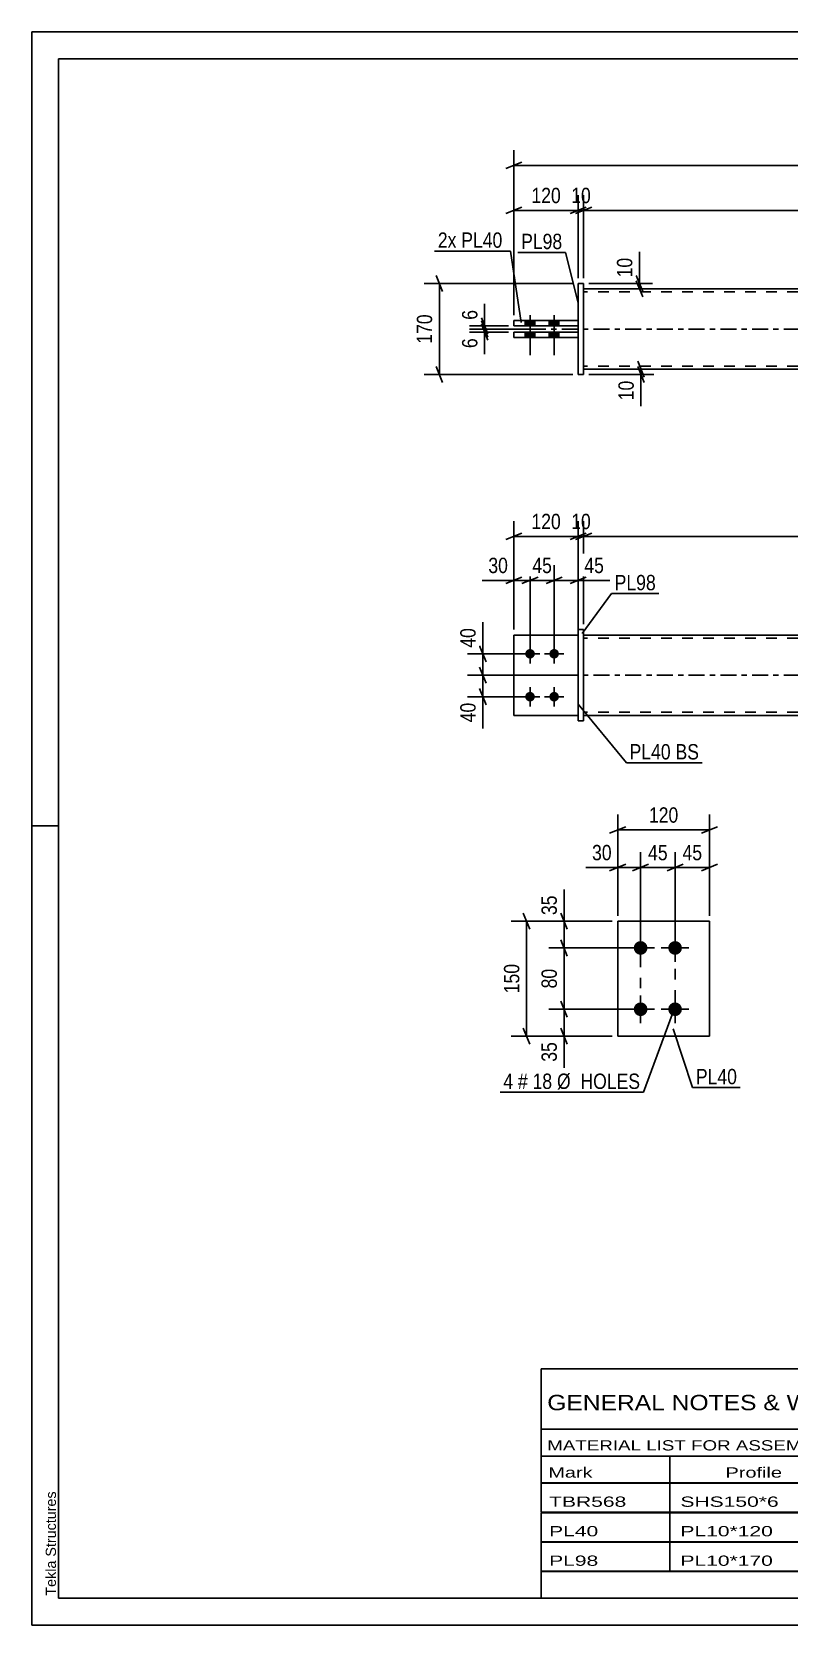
# Model space of a CAD drawing. Header units: millimetres. Extents: x 0 to 420, y 0 to 297.
# Drawn here: x 0 to 141.3, y 0 to 297 of the extents above; entities that cross this region are included whole.
import ezdxf

# ---------------------------------------------------------------- set-up
doc = ezdxf.new("R2010")
doc.units = ezdxf.units.MM
doc.linetypes.add('DXK_LINE_DOT2', pattern=[3.9198, 1.9599, -1.9599])
doc.linetypes.add('DXK_LINE_DOT3', pattern=[5.9187, 2.979, -0.9799, 0.9799, -0.9799])
doc.styles.add('Arial', font='ARIAL.TTF', dxfattribs={"height": 0.2})
doc.styles.add('Arial Narrow', font='ARIALN.TTF', dxfattribs={"height": 0.2})

# ---------------------------------------------------------------- blocks, each defined once
blk = doc.blocks.new('Unknown-582665757-1163')
at = {"color": 5, "linetype": 'Continuous'}
for p, q in [((420, 297), (0, 297)), ((0, 297), (0, 0)), ((0, 292), (0, 297)), ((415, 292), (5, 292)), ((5, 292), (5, 5)), ((5, 149), (0, 149)), ((0, 0), (0, 5)), ((5, 5), (415, 5)), ((0, 0), (420, 0))]:
    blk.add_line(p, q, dxfattribs=at)
at = {"color": 174, "linetype": 'Continuous', "style": 'Arial'}
blk.add_text('Tekla Structures', height=1.9102, rotation=90, dxfattribs=at).set_placement((4.5, 5.5))
blk = doc.blocks.new('Part-582665757-1804 - 1793')
at = {"color": 2, "linetype": 'Continuous'}
for p, q in [((102.94, 184.57), (334.96, 184.57)), ((102.94, 169.57), (334.96, 169.57))]:
    blk.add_line(p, q, dxfattribs=at)
at = {"color": 7, "linetype": 'DXK_LINE_DOT2'}
for p, q in [((102.94, 169.57), (102.94, 184.57)), ((334.96, 184.57), (334.96, 169.57)), ((334.96, 183.97), (102.94, 183.97)), ((334.96, 170.17), (102.94, 170.17))]:
    blk.add_line(p, q, dxfattribs=at)
at = {"color": 7, "linetype": 'DXK_LINE_DOT3'}
blk.add_line((92.94, 177.07), (344.96, 177.07), dxfattribs=at)
blk = doc.blocks.new('Bolt-582665757-1798 - 1793')
at = {"linetype": 'Continuous'}
for points in [[(92.94, 180.17, -1), (92.94, 181.97, -1)], [(97.44, 180.17, -1), (97.44, 181.97, -1)], [(92.94, 172.17, -1), (92.94, 173.97, -1)], [(97.44, 172.17, -1), (97.44, 173.97, -1)]]:
    blk.add_hatch(color=1, dxfattribs=at).paths.add_polyline_path(points)
at = {"color": 1, "linetype": 'Continuous'}
for p, q in [((92.94, 179.27), (92.94, 182.87)), ((97.44, 179.27), (97.44, 182.87)), ((94.74, 181.07), (91.14, 181.07)), ((99.24, 181.07), (95.64, 181.07)), ((94.74, 173.07), (91.14, 173.07)), ((92.94, 171.27), (92.94, 174.87)), ((99.24, 173.07), (95.64, 173.07)), ((97.44, 171.27), (97.44, 174.87))]:
    blk.add_line(p, q, dxfattribs=at)
blk = doc.blocks.new('Part-582665757-1824 - 1793')
at = {"color": 7, "linetype": 'DXK_LINE_DOT2'}
for p, q in [((101.94, 184.57), (89.94, 184.57)), ((89.94, 184.57), (89.94, 169.57)), ((101.94, 169.57), (101.94, 184.57)), ((89.94, 169.57), (101.94, 169.57))]:
    blk.add_line(p, q, dxfattribs=at)
blk = doc.blocks.new('Part-582665757-1829 - 1793')
at = {"color": 2, "linetype": 'Continuous'}
for p, q in [((101.94, 184.57), (89.94, 184.57)), ((89.94, 184.57), (89.94, 169.57)), ((89.94, 169.57), (101.94, 169.57))]:
    blk.add_line(p, q, dxfattribs=at)
at = {"color": 7, "linetype": 'DXK_LINE_DOT2'}
blk.add_line((101.94, 169.57), (101.94, 184.57), dxfattribs=at)
blk = doc.blocks.new('Part-582665757-1834 - 1793')
at = {"color": 2, "linetype": 'Continuous'}
for p, q in [((101.94, 168.57), (101.94, 185.57)), ((101.94, 185.57), (102.94, 185.57)), ((102.94, 168.57), (102.94, 185.57)), ((101.94, 168.57), (102.94, 168.57))]:
    blk.add_line(p, q, dxfattribs=at)
blk = doc.blocks.new('Bolt-582665757-2106 - 2084')
at = {"linetype": 'Continuous'}
for points in [[(92.04, 242.21), (93.84, 242.21), (93.84, 243.21), (92.04, 243.21)], [(92.04, 242.21), (93.84, 242.21), (93.84, 243.21), (92.04, 243.21)], [(92.04, 240.01), (93.84, 240.01), (93.84, 241.01), (92.04, 241.01)], [(92.04, 240.01), (93.84, 240.01), (93.84, 241.01), (92.04, 241.01)], [(96.54, 242.21), (98.34, 242.21), (98.34, 243.21), (96.54, 243.21)], [(96.54, 242.21), (98.34, 242.21), (98.34, 243.21), (96.54, 243.21)], [(96.54, 240.01), (98.34, 240.01), (98.34, 241.01), (96.54, 241.01)], [(96.54, 240.01), (98.34, 240.01), (98.34, 241.01), (96.54, 241.01)]]:
    blk.add_hatch(color=1, dxfattribs=at).paths.add_polyline_path(points)
at = {"color": 1, "linetype": 'Continuous'}
for p, q in [((92.94, 244.21), (92.94, 236.71)), ((92.94, 244.21), (92.94, 236.71)), ((97.44, 244.21), (97.44, 236.71)), ((97.44, 244.21), (97.44, 236.71)), ((92.04, 243.21), (92.04, 242.21)), ((92.04, 243.21), (92.04, 242.21)), ((92.04, 241.01), (92.04, 240.01)), ((92.04, 241.01), (92.04, 240.01)), ((93.84, 243.21), (93.84, 242.21)), ((93.84, 243.21), (93.84, 242.21)), ((93.84, 241.01), (93.84, 240.01)), ((93.84, 241.01), (93.84, 240.01)), ((96.54, 243.21), (96.54, 242.21)), ((96.54, 243.21), (96.54, 242.21)), ((96.54, 241.01), (96.54, 240.01)), ((96.54, 241.01), (96.54, 240.01)), ((98.34, 243.21), (98.34, 242.21)), ((98.34, 243.21), (98.34, 242.21)), ((98.34, 241.01), (98.34, 240.01)), ((98.34, 241.01), (98.34, 240.01))]:
    blk.add_line(p, q, dxfattribs=at)
blk = doc.blocks.new('Part-582665757-2112 - 2084')
at = {"color": 2, "linetype": 'Continuous'}
for p, q in [((102.94, 249.11), (334.96, 249.11)), ((102.94, 234.11), (334.96, 234.11))]:
    blk.add_line(p, q, dxfattribs=at)
at = {"color": 7, "linetype": 'DXK_LINE_DOT2'}
for p, q in [((102.94, 249.11), (102.94, 234.11)), ((334.96, 248.51), (102.94, 248.51)), ((334.96, 249.11), (334.96, 234.11)), ((334.96, 234.71), (102.94, 234.71))]:
    blk.add_line(p, q, dxfattribs=at)
at = {"color": 7, "linetype": 'DXK_LINE_DOT3'}
blk.add_line((92.94, 241.61), (344.96, 241.61), dxfattribs=at)
blk = doc.blocks.new('Part-582665757-2113 - 2084')
at = {"color": 2, "linetype": 'Continuous'}
for p, q in [((102.94, 250.11), (101.94, 250.11)), ((101.94, 250.11), (101.94, 233.11)), ((102.94, 233.11), (102.94, 250.11)), ((101.94, 233.11), (102.94, 233.11))]:
    blk.add_line(p, q, dxfattribs=at)
blk = doc.blocks.new('Part-582665757-2118 - 2084')
at = {"color": 2, "linetype": 'Continuous'}
for p, q in [((89.94, 241.01), (101.94, 241.01)), ((89.94, 240.01), (89.94, 241.01)), ((101.94, 240.01), (89.94, 240.01))]:
    blk.add_line(p, q, dxfattribs=at)
at = {"color": 7, "linetype": 'DXK_LINE_DOT2'}
blk.add_line((101.94, 241.01), (101.94, 240.01), dxfattribs=at)
blk = doc.blocks.new('Part-582665757-2123 - 2084')
at = {"color": 2, "linetype": 'Continuous'}
for p, q in [((101.94, 243.21), (89.94, 243.21)), ((89.94, 242.21), (89.94, 243.21)), ((101.94, 242.21), (89.94, 242.21))]:
    blk.add_line(p, q, dxfattribs=at)
at = {"color": 7, "linetype": 'DXK_LINE_DOT2'}
blk.add_line((101.94, 242.21), (101.94, 243.21), dxfattribs=at)
blk = doc.blocks.new('Bolt-582665757-1446 - 1412')
at = {"linetype": 'Continuous'}
for points in [[(113.57, 124.95, -1), (113.57, 127.52, -1)], [(120, 124.95, -1), (120, 127.52, -1)], [(113.57, 113.52, -1), (113.57, 116.09, -1)], [(120, 113.52, -1), (120, 116.09, -1)]]:
    blk.add_hatch(color=1, dxfattribs=at).paths.add_polyline_path(points)
at = {"color": 1, "linetype": 'Continuous'}
for p, q in [((113.57, 123.66), (113.57, 128.8)), ((120, 123.66), (120, 128.8)), ((116.15, 126.23), (111, 126.23)), ((122.57, 126.23), (117.43, 126.23)), ((113.57, 112.23), (113.57, 117.37)), ((120, 112.23), (120, 117.37)), ((116.15, 114.8), (111, 114.8)), ((122.57, 114.8), (117.43, 114.8))]:
    blk.add_line(p, q, dxfattribs=at)
blk = doc.blocks.new('Part-582665757-1461 - 1412')
at = {"color": 2, "linetype": 'Continuous'}
for p, q in [((126.43, 131.23), (109.29, 131.23)), ((109.29, 131.23), (109.29, 109.8)), ((126.43, 109.8), (126.43, 131.23)), ((109.29, 109.8), (126.43, 109.8))]:
    blk.add_line(p, q, dxfattribs=at)
blk = doc.blocks.new('Rectangle-582665757-1570 - 1412')
at = {"color": 1, "linetype": 'DXK_LINE_DOT2'}
blk.add_lwpolyline([(113.57, 126.23), (120, 126.23), (120, 114.8), (113.57, 114.8), (113.57, 126.23)], close=True, dxfattribs=at)
blk = doc.blocks.new('StraightDimension-582665757-1873 - 1793')
at = {"color": 7, "linetype": 'Continuous'}
for p, q in [((89.94, 185.57), (89.94, 197.61)), ((92.94, 182.07), (92.94, 197.61)), ((88.44, 194.16), (91.44, 195.36)), ((89.94, 194.76), (92.94, 194.76)), ((94.44, 195.36), (91.44, 194.16))]:
    blk.add_line(p, q, dxfattribs=at)
at = {"color": 0}
blk.add_wipeout([(89.42, 195.51), (89.42, 199.71), (84.56, 199.71), (84.56, 195.51)], dxfattribs=at)
at = {"color": 7, "linetype": 'Continuous'}
blk.add_line((89.94, 194.76), (84.04, 194.76), dxfattribs=at)
blk.add_line((89.94, 194.76), (84.04, 194.76), dxfattribs=at)
at = {"color": 3, "style": 'Arial Narrow'}
blk.add_text('30', height=2.863, dxfattribs=at).set_placement((85.16, 196.11))
blk = doc.blocks.new('StraightDimension-582665757-3193 - 1793')
at = {"color": 7, "linetype": 'Continuous'}
for p, q in [((101.94, 178.07), (101.94, 205.8)), ((102.94, 186.57), (102.94, 205.8)), ((100.44, 202.35), (103.44, 203.55)), ((104.44, 203.55), (101.44, 202.35)), ((101.94, 202.95), (102.94, 202.95))]:
    blk.add_line(p, q, dxfattribs=at)
at = {"color": 0}
blk.add_wipeout([(104.87, 203.7), (104.87, 207.9), (100.02, 207.9), (100.02, 203.7)], dxfattribs=at)
at = {"color": 3, "style": 'Arial Narrow'}
blk.add_text('10', height=2.863, dxfattribs=at).set_placement((100.62, 204.3))
blk = doc.blocks.new('StraightDimension-582665757-1836 - 1793')
at = {"color": 7, "linetype": 'Continuous'}
for p, q in [((83.54, 178.57), (84.74, 175.57)), ((100.94, 177.07), (81.29, 177.07)), ((84.14, 173.07), (84.14, 177.07)), ((91.94, 173.07), (81.29, 173.07)), ((84.74, 171.57), (83.54, 174.57))]:
    blk.add_line(p, q, dxfattribs=at)
at = {"color": 0}
blk.add_wipeout([(83.39, 172.55), (79.19, 172.55), (79.19, 167.69), (83.39, 167.69)], dxfattribs=at)
at = {"color": 7, "linetype": 'Continuous'}
blk.add_line((84.14, 173.07), (84.14, 167.17), dxfattribs=at)
blk.add_line((84.14, 173.07), (84.14, 167.17), dxfattribs=at)
at = {"color": 3, "style": 'Arial Narrow'}
blk.add_text('40', height=2.863, rotation=90.0002, dxfattribs=at).set_placement((82.79, 168.29))
blk = doc.blocks.new('StraightDimension-582665757-1845 - 1793')
at = {"color": 7, "linetype": 'Continuous'}
for p, q in [((83.54, 182.57), (84.74, 179.57)), ((91.94, 181.07), (81.29, 181.07)), ((84.74, 175.57), (83.54, 178.57)), ((84.14, 177.07), (84.14, 181.07)), ((100.94, 177.07), (81.29, 177.07))]:
    blk.add_line(p, q, dxfattribs=at)
at = {"color": 0}
blk.add_wipeout([(83.39, 186.45), (79.19, 186.45), (79.19, 181.6), (83.39, 181.6)], dxfattribs=at)
at = {"color": 7, "linetype": 'Continuous'}
blk.add_line((84.14, 181.07), (84.14, 186.98), dxfattribs=at)
blk.add_line((84.14, 181.07), (84.14, 186.98), dxfattribs=at)
at = {"color": 3, "style": 'Arial Narrow'}
blk.add_text('40', height=2.863, rotation=90.0002, dxfattribs=at).set_placement((82.79, 182.2))
blk = doc.blocks.new('StraightDimension-582665757-3192 - 1793')
at = {"color": 7, "linetype": 'Continuous'}
for p, q in [((102.94, 186.57), (102.94, 205.8)), ((334.96, 186.57), (334.96, 205.8)), ((104.44, 203.55), (101.44, 202.35)), ((102.94, 202.95), (334.96, 202.95)), ((333.46, 202.35), (336.46, 203.55))]:
    blk.add_line(p, q, dxfattribs=at)
at = {"color": 0}
blk.add_wipeout([(223.21, 203.7), (223.21, 207.9), (214.69, 207.9), (214.69, 203.7)], dxfattribs=at)
at = {"color": 3, "style": 'Arial Narrow'}
blk.add_text('2320', height=2.863, dxfattribs=at).set_placement((215.29, 204.3))
blk = doc.blocks.new('StraightDimension-582665757-1889 - 1793')
at = {"color": 7, "linetype": 'Continuous'}
for p, q in [((92.94, 182.07), (92.94, 197.61)), ((97.44, 182.07), (97.44, 197.61)), ((91.44, 194.16), (94.44, 195.36)), ((92.94, 194.76), (97.44, 194.76)), ((98.94, 195.36), (95.94, 194.16))]:
    blk.add_line(p, q, dxfattribs=at)
at = {"color": 0}
blk.add_wipeout([(97.62, 195.51), (97.62, 199.71), (92.77, 199.71), (92.77, 195.51)], dxfattribs=at)
at = {"color": 3, "style": 'Arial Narrow'}
blk.add_text('45', height=2.863, dxfattribs=at).set_placement((93.37, 196.11))
blk = doc.blocks.new('StraightDimension-582665757-1902 - 1793')
at = {"color": 7, "linetype": 'Continuous'}
for p, q in [((97.44, 182.07), (97.44, 197.61)), ((101.94, 185.57), (101.94, 197.61)), ((95.94, 194.16), (98.94, 195.36)), ((97.44, 194.76), (101.94, 194.76)), ((103.44, 195.36), (100.44, 194.16))]:
    blk.add_line(p, q, dxfattribs=at)
at = {"color": 0}
blk.add_wipeout([(107.33, 195.51), (107.33, 199.71), (102.47, 199.71), (102.47, 195.51)], dxfattribs=at)
at = {"color": 7, "linetype": 'Continuous'}
blk.add_line((101.94, 194.76), (107.85, 194.76), dxfattribs=at)
blk.add_line((101.94, 194.76), (107.85, 194.76), dxfattribs=at)
at = {"color": 3, "style": 'Arial Narrow'}
blk.add_text('45', height=2.863, dxfattribs=at).set_placement((103.07, 196.11))
blk = doc.blocks.new('StraightDimension-582665757-3194 - 1793')
at = {"color": 7, "linetype": 'Continuous'}
for p, q in [((89.94, 185.57), (89.94, 205.8)), ((101.94, 178.07), (101.94, 205.8)), ((88.44, 202.35), (91.44, 203.55)), ((89.94, 202.95), (101.94, 202.95)), ((103.44, 203.55), (100.44, 202.35))]:
    blk.add_line(p, q, dxfattribs=at)
at = {"color": 0}
blk.add_wipeout([(99.29, 203.7), (99.29, 207.9), (92.6, 207.9), (92.6, 203.7)], dxfattribs=at)
at = {"color": 3, "style": 'Arial Narrow'}
blk.add_text('120', height=2.863, dxfattribs=at).set_placement((93.2, 204.3))
blk = doc.blocks.new('StraightDimension-582665757-2239 - 2084')
at = {"color": 7, "linetype": 'Continuous'}
for p, q in [((101.94, 251.11), (101.94, 266.57)), ((102.94, 251.11), (102.94, 266.57)), ((100.44, 263.12), (103.44, 264.32)), ((104.44, 264.32), (101.44, 263.12)), ((101.94, 263.72), (102.94, 263.72))]:
    blk.add_line(p, q, dxfattribs=at)
at = {"color": 0}
blk.add_wipeout([(104.87, 264.47), (104.87, 268.67), (100.02, 268.67), (100.02, 264.47)], dxfattribs=at)
at = {"color": 3, "style": 'Arial Narrow'}
blk.add_text('10', height=2.863, dxfattribs=at).set_placement((100.62, 265.07))
blk = doc.blocks.new('StraightDimension-582665757-2126 - 2084')
at = {"color": 7, "linetype": 'Continuous'}
for p, q in [((83.87, 243.71), (85.07, 240.71)), ((88.94, 242.21), (81.62, 242.21)), ((94.19, 241.61), (81.62, 241.61)), ((85.07, 240.11), (83.87, 243.11)), ((84.47, 241.61), (84.47, 242.21))]:
    blk.add_line(p, q, dxfattribs=at)
at = {"color": 0}
blk.add_wipeout([(83.72, 245.76), (79.52, 245.76), (79.52, 242.73), (83.72, 242.73)], dxfattribs=at)
at = {"color": 7, "linetype": 'Continuous'}
blk.add_line((84.47, 242.21), (84.47, 246.28), dxfattribs=at)
blk.add_line((84.47, 242.21), (84.47, 246.28), dxfattribs=at)
at = {"color": 3, "style": 'Arial Narrow'}
blk.add_text('6', height=2.86, rotation=90.0002, dxfattribs=at).set_placement((83.12, 243.33))
blk = doc.blocks.new('StraightDimension-582665757-2138 - 2084')
at = {"color": 7, "linetype": 'Continuous'}
for p, q in [((94.19, 241.61), (81.62, 241.61)), ((88.94, 241.01), (81.62, 241.01)), ((83.87, 243.11), (85.07, 240.11)), ((85.07, 239.51), (83.87, 242.51)), ((84.47, 241.01), (84.47, 241.61))]:
    blk.add_line(p, q, dxfattribs=at)
at = {"color": 0}
blk.add_wipeout([(83.72, 240.48), (79.52, 240.48), (79.52, 237.45), (83.72, 237.45)], dxfattribs=at)
at = {"color": 7, "linetype": 'Continuous'}
blk.add_line((84.47, 241.01), (84.47, 236.93), dxfattribs=at)
blk.add_line((84.47, 241.01), (84.47, 236.93), dxfattribs=at)
at = {"color": 3, "style": 'Arial Narrow'}
blk.add_text('6', height=2.86, rotation=90.0002, dxfattribs=at).set_placement((83.12, 238.05))
blk = doc.blocks.new('StraightDimension-582665757-2149 - 2084')
at = {"color": 7, "linetype": 'Continuous'}
for p, q in [((100.94, 250.11), (73.18, 250.11)), ((76.63, 248.61), (75.43, 251.61)), ((76.03, 233.11), (76.03, 250.11)), ((100.94, 233.11), (73.18, 233.11)), ((75.43, 234.61), (76.63, 231.61))]:
    blk.add_line(p, q, dxfattribs=at)
at = {"color": 0}
blk.add_wipeout([(75.28, 244.95), (71.08, 244.95), (71.08, 238.26), (75.28, 238.26)], dxfattribs=at)
at = {"color": 3, "style": 'Arial Narrow'}
blk.add_text('170', height=2.863, rotation=90.0002, dxfattribs=at).set_placement((74.68, 238.86))
blk = doc.blocks.new('StraightDimension-582665757-2178 - 2084')
at = {"color": 7, "linetype": 'Continuous'}
for p, q in [((103.94, 250.11), (115.77, 250.11)), ((112.77, 251.61), (113.97, 248.61)), ((113.97, 247.61), (112.77, 250.61)), ((113.37, 249.11), (113.37, 250.11)), ((103.94, 249.11), (115.77, 249.11))]:
    blk.add_line(p, q, dxfattribs=at)
at = {"color": 0}
blk.add_wipeout([(112.62, 255.49), (108.42, 255.49), (108.42, 250.63), (112.62, 250.63)], dxfattribs=at)
at = {"color": 7, "linetype": 'Continuous'}
blk.add_line((113.37, 250.11), (113.37, 256.01), dxfattribs=at)
blk.add_line((113.37, 250.11), (113.37, 256.01), dxfattribs=at)
at = {"color": 3, "style": 'Arial Narrow'}
blk.add_text('10', height=2.863, rotation=90.0002, dxfattribs=at).set_placement((112.02, 251.23))
blk = doc.blocks.new('StraightDimension-582665757-2189 - 2084')
at = {"color": 7, "linetype": 'Continuous'}
for p, q in [((113.04, 235.61), (114.24, 232.61)), ((103.94, 234.11), (116.04, 234.11)), ((103.94, 233.11), (116.04, 233.11)), ((114.24, 231.61), (113.04, 234.61)), ((113.64, 233.11), (113.64, 234.11))]:
    blk.add_line(p, q, dxfattribs=at)
at = {"color": 0}
blk.add_wipeout([(112.89, 232.58), (108.69, 232.58), (108.69, 227.72), (112.89, 227.72)], dxfattribs=at)
at = {"color": 7, "linetype": 'Continuous'}
blk.add_line((113.64, 233.11), (113.64, 227.2), dxfattribs=at)
blk.add_line((113.64, 233.11), (113.64, 227.2), dxfattribs=at)
at = {"color": 3, "style": 'Arial Narrow'}
blk.add_text('10', height=2.863, rotation=90.0002, dxfattribs=at).set_placement((112.29, 228.32))
blk = doc.blocks.new('StraightDimension-582665757-2209 - 2084')
at = {"color": 7, "linetype": 'Continuous'}
for p, q in [((89.94, 244.21), (89.94, 266.57)), ((101.94, 251.11), (101.94, 266.57)), ((88.44, 263.12), (91.44, 264.32)), ((89.94, 263.72), (101.94, 263.72)), ((103.44, 264.32), (100.44, 263.12))]:
    blk.add_line(p, q, dxfattribs=at)
at = {"color": 0}
blk.add_wipeout([(99.29, 264.47), (99.29, 268.67), (92.6, 268.67), (92.6, 264.47)], dxfattribs=at)
at = {"color": 3, "style": 'Arial Narrow'}
blk.add_text('120', height=2.863, dxfattribs=at).set_placement((93.2, 265.07))
blk = doc.blocks.new('StraightDimension-582665757-2229 - 2084')
at = {"color": 7, "linetype": 'Continuous'}
for p, q in [((102.94, 251.11), (102.94, 266.57)), ((334.96, 251.11), (334.96, 266.57)), ((104.44, 264.32), (101.44, 263.12)), ((102.94, 263.72), (334.96, 263.72)), ((333.46, 263.12), (336.46, 264.32))]:
    blk.add_line(p, q, dxfattribs=at)
at = {"color": 0}
blk.add_wipeout([(223.21, 264.47), (223.21, 268.67), (214.69, 268.67), (214.69, 264.47)], dxfattribs=at)
at = {"color": 3, "style": 'Arial Narrow'}
blk.add_text('2320', height=2.863, dxfattribs=at).set_placement((215.29, 265.07))
blk = doc.blocks.new('StraightDimension-582665757-2250 - 2084')
at = {"color": 7, "linetype": 'Continuous'}
for p, q in [((89.94, 244.21), (89.94, 274.97)), ((347.96, 244.21), (347.96, 274.97)), ((91.44, 272.72), (88.44, 271.52)), ((89.94, 272.12), (347.96, 272.12)), ((346.46, 271.52), (349.46, 272.72))]:
    blk.add_line(p, q, dxfattribs=at)
at = {"color": 0}
blk.add_wipeout([(223.21, 272.87), (223.21, 277.07), (214.69, 277.07), (214.69, 272.87)], dxfattribs=at)
at = {"color": 3, "style": 'Arial Narrow'}
blk.add_text('2580', height=2.863, dxfattribs=at).set_placement((215.29, 273.47))
blk = doc.blocks.new('StraightDimension-582665757-1486 - 1412')
at = {"color": 7, "linetype": 'Continuous'}
for p, q in [((98.69, 116.3), (99.89, 113.3)), ((112.57, 114.8), (96.44, 114.8)), ((99.29, 109.8), (99.29, 114.8)), ((99.89, 108.3), (98.69, 111.3)), ((108.29, 109.8), (96.44, 109.8))]:
    blk.add_line(p, q, dxfattribs=at)
at = {"color": 0}
blk.add_wipeout([(98.54, 109.28), (94.34, 109.28), (94.34, 104.42), (98.54, 104.42)], dxfattribs=at)
at = {"color": 7, "linetype": 'Continuous'}
blk.add_line((99.29, 109.8), (99.29, 103.9), dxfattribs=at)
blk.add_line((99.29, 109.8), (99.29, 103.9), dxfattribs=at)
at = {"color": 3, "style": 'Arial Narrow'}
blk.add_text('35', height=2.863, rotation=90.0002, dxfattribs=at).set_placement((97.94, 105.02))
blk = doc.blocks.new('StraightDimension-582665757-1463 - 1412')
at = {"color": 7, "linetype": 'Continuous'}
for p, q in [((108.29, 131.23), (96.44, 131.23)), ((98.69, 132.73), (99.89, 129.73)), ((99.29, 126.23), (99.29, 131.23)), ((99.89, 124.73), (98.69, 127.73)), ((112.57, 126.23), (96.44, 126.23))]:
    blk.add_line(p, q, dxfattribs=at)
at = {"color": 0}
blk.add_wipeout([(98.54, 136.61), (94.34, 136.61), (94.34, 131.76), (98.54, 131.76)], dxfattribs=at)
at = {"color": 7, "linetype": 'Continuous'}
blk.add_line((99.29, 131.23), (99.29, 137.14), dxfattribs=at)
blk.add_line((99.29, 131.23), (99.29, 137.14), dxfattribs=at)
at = {"color": 3, "style": 'Arial Narrow'}
blk.add_text('35', height=2.863, rotation=90.0002, dxfattribs=at).set_placement((97.94, 132.36))
blk = doc.blocks.new('StraightDimension-582665757-1476 - 1412')
at = {"color": 7, "linetype": 'Continuous'}
for p, q in [((98.69, 127.73), (99.89, 124.73)), ((112.57, 126.23), (96.44, 126.23)), ((99.29, 114.8), (99.29, 126.23)), ((99.89, 113.3), (98.69, 116.3)), ((112.57, 114.8), (96.44, 114.8))]:
    blk.add_line(p, q, dxfattribs=at)
at = {"color": 0}
blk.add_wipeout([(98.54, 122.95), (94.34, 122.95), (94.34, 118.09), (98.54, 118.09)], dxfattribs=at)
at = {"color": 3, "style": 'Arial Narrow'}
blk.add_text('80', height=2.863, rotation=90.0002, dxfattribs=at).set_placement((97.94, 118.69))
blk = doc.blocks.new('StraightDimension-582665757-1500 - 1412')
at = {"color": 7, "linetype": 'Continuous'}
for p, q in [((108.29, 131.23), (89.44, 131.23)), ((92.89, 129.73), (91.69, 132.73)), ((92.29, 109.8), (92.29, 131.23)), ((91.69, 111.3), (92.89, 108.3)), ((108.29, 109.8), (89.44, 109.8))]:
    blk.add_line(p, q, dxfattribs=at)
at = {"color": 0}
blk.add_wipeout([(91.54, 123.86), (87.34, 123.86), (87.34, 117.18), (91.54, 117.18)], dxfattribs=at)
at = {"color": 3, "style": 'Arial Narrow'}
blk.add_text('150', height=2.863, rotation=90.0002, dxfattribs=at).set_placement((90.94, 117.78))
blk = doc.blocks.new('StraightDimension-582665757-1517 - 1412')
at = {"color": 7, "linetype": 'Continuous'}
for p, q in [((109.29, 132.23), (109.29, 144.08)), ((113.57, 127.23), (113.57, 144.08)), ((107.79, 140.63), (110.79, 141.83)), ((109.29, 141.23), (113.57, 141.23)), ((115.07, 141.83), (112.07, 140.63))]:
    blk.add_line(p, q, dxfattribs=at)
at = {"color": 0}
blk.add_wipeout([(108.76, 141.98), (108.76, 146.18), (103.91, 146.18), (103.91, 141.98)], dxfattribs=at)
at = {"color": 7, "linetype": 'Continuous'}
blk.add_line((109.29, 141.23), (103.38, 141.23), dxfattribs=at)
blk.add_line((109.29, 141.23), (103.38, 141.23), dxfattribs=at)
at = {"color": 3, "style": 'Arial Narrow'}
blk.add_text('30', height=2.863, dxfattribs=at).set_placement((104.51, 142.58))
blk = doc.blocks.new('StraightDimension-582665757-1530 - 1412')
at = {"color": 7, "linetype": 'Continuous'}
for p, q in [((113.57, 127.23), (113.57, 144.08)), ((120, 127.23), (120, 144.08)), ((112.07, 140.63), (115.07, 141.83)), ((113.57, 141.23), (120, 141.23)), ((121.5, 141.83), (118.5, 140.63))]:
    blk.add_line(p, q, dxfattribs=at)
at = {"color": 0}
blk.add_wipeout([(119.22, 141.98), (119.22, 146.18), (114.36, 146.18), (114.36, 141.98)], dxfattribs=at)
at = {"color": 3, "style": 'Arial Narrow'}
blk.add_text('45', height=2.863, dxfattribs=at).set_placement((114.96, 142.58))
blk = doc.blocks.new('StraightDimension-582665757-1540 - 1412')
at = {"color": 7, "linetype": 'Continuous'}
for p, q in [((120, 127.23), (120, 144.08)), ((126.43, 132.23), (126.43, 144.08)), ((118.5, 140.63), (121.5, 141.83)), ((120, 141.23), (126.43, 141.23)), ((127.93, 141.83), (124.93, 140.63))]:
    blk.add_line(p, q, dxfattribs=at)
at = {"color": 0}
blk.add_wipeout([(125.65, 141.98), (125.65, 146.18), (120.79, 146.18), (120.79, 141.98)], dxfattribs=at)
at = {"color": 3, "style": 'Arial Narrow'}
blk.add_text('45', height=2.863, dxfattribs=at).set_placement((121.39, 142.58))
blk = doc.blocks.new('StraightDimension-582665757-1554 - 1412')
at = {"color": 7, "linetype": 'Continuous'}
for p, q in [((110.79, 148.83), (107.79, 147.63)), ((109.29, 132.23), (109.29, 151.08)), ((124.93, 147.63), (127.93, 148.83)), ((126.43, 132.23), (126.43, 151.08)), ((109.29, 148.23), (126.43, 148.23))]:
    blk.add_line(p, q, dxfattribs=at)
at = {"color": 0}
blk.add_wipeout([(121.2, 148.98), (121.2, 153.18), (114.52, 153.18), (114.52, 148.98)], dxfattribs=at)
at = {"color": 3, "style": 'Arial Narrow'}
blk.add_text('120', height=2.863, dxfattribs=at).set_placement((115.12, 149.58))
blk = doc.blocks.new('Unknown-582665757-3554')
at = {"color": 7, "linetype": 'Continuous'}
for p, q in [((95, 47.75), (255, 47.75)), ((95, 36.5), (95, 47.75)), ((255, 47.75), (255, 36.5)), ((95, 36.5), (255, 36.5)), ((95, 36.5), (95, 31.5)), ((255, 36.5), (255, 31.5)), ((95, 31.5), (255, 31.5)), ((95, 31.5), (95, 26.5)), ((119, 31.5), (119, 26.5)), ((154.5, 31.5), (154.5, 26.5)), ((180.5, 31.5), (180.5, 26.5)), ((193.5, 31.5), (193.5, 26.5)), ((211, 31.5), (211, 26.5)), ((233, 31.5), (233, 26.5)), ((255, 31.5), (255, 26.5)), ((95, 26.5), (255, 26.5)), ((95, 26.45), (95, 21.05)), ((95, 26.45), (255, 26.45)), ((119, 26.5), (119, 21)), ((154.5, 26.5), (154.5, 21)), ((180.5, 26.5), (180.5, 21)), ((193.5, 26.5), (193.5, 21)), ((211, 26.5), (211, 21)), ((233, 26.5), (233, 21)), ((255, 26.45), (255, 21.05)), ((95, 21.05), (255, 21.05)), ((95, 20.95), (95, 15.55)), ((95, 20.95), (255, 20.95)), ((119, 21), (119, 15.5)), ((154.5, 21), (154.5, 15.5)), ((180.5, 21), (180.5, 15.5)), ((193.5, 21), (193.5, 15.5)), ((211, 21), (211, 15.5)), ((233, 21), (233, 15.5)), ((255, 20.95), (255, 15.55)), ((95, 15.55), (255, 15.55)), ((95, 15.45), (95, 10.05)), ((95, 15.45), (255, 15.45)), ((119, 15.5), (119, 10)), ((154.5, 15.5), (154.5, 10)), ((180.5, 15.5), (180.5, 10)), ((193.5, 15.5), (193.5, 10)), ((211, 15.5), (211, 10)), ((233, 15.5), (233, 10)), ((255, 15.45), (255, 10.05)), ((95, 10.05), (255, 10.05)), ((95, 10), (255, 10)), ((95, 10), (95, 5)), ((211, 10), (211, 5)), ((233, 10), (233, 5)), ((255, 10), (255, 5)), ((95, 5), (255, 5))]:
    blk.add_line(p, q, dxfattribs=at)
at = {"color": 7, "style": 'Arial Narrow'}
for s, height, width, p in [('GENERAL NOTES & WELD DETAILS :', 2.8633, 1.4, (96.15, 40.06)), ('REFER TYP DRAWING TYP-01', 1.9089, 1.6, (179.7, 40.16)), ("MATERIAL LIST FOR ASSEMBLY MK'D", 1.9089, 1.6, (96.15, 32.56)), ('TBR568', 1.909, 1.794707, (187.59, 32.47)), ('1', 1.91, 1.794707, (217.08, 32.56)), ('No. Required', 1.9089, 1.6, (226.41, 32.56)), ('Mark', 1.909, 1.7, (96.34, 27.5)), ('Profile', 1.909, 1.7, (129.41, 27.5)), ('Material', 1.909, 1.7, (159.54, 27.56)), ('No.', 1.909, 1.7, (184.5, 27.56)), ('Length', 1.909, 1.7, (195, 27.56)), ('Area', 1.909, 1.7, (217.5, 27.56)), ('Weight', 1.909, 1.7, (237, 27.56))]:
    blk.add_text(s, height=height, dxfattribs=dict(at, width=width)).set_placement(p)
at = {"color": 7, "linetype": 'Continuous', "style": 'Arial Narrow'}
for s, height, width, p in [('TBR568', 1.909, 1.794707, (96.5, 22.06)), ('SHS150*6', 1.909, 1.794707, (121, 22.06)), ('E350', 1.909, 1.794707, (160.74, 22.06)), ('1', 1.91, 1.794707, (184.86, 22.06)), ('2320', 1.909, 1.794707, (197.58, 22.06)), ('1.4', 1.909, 1.794707, (221.32, 22.06)), ('62.9', 1.909, 1.794707, (240.14, 22.06)), ('PL40', 1.909, 1.794707, (96.5, 16.56)), ('PL10*120', 1.909, 1.794707, (121, 16.56)), ('E350', 1.909, 1.794707, (160.74, 16.56)), ('4', 1.91, 1.794707, (184.86, 16.56)), ('150', 1.909, 1.794707, (199.77, 16.56)), ('0.0', 1.909, 1.794707, (221.32, 16.56)), ('5.7', 1.909, 1.794707, (242.33, 16.56)), ('PL98', 1.909, 1.794707, (96.5, 11.06)), ('PL10*170', 1.909, 1.794707, (121, 11.06)), ('E350', 1.909, 1.794707, (160.74, 11.06)), ('2', 1.91, 1.794707, (184.86, 11.06)), ('170', 1.909, 1.794707, (199.77, 11.06)), ('0.1', 1.909, 1.794707, (221.32, 11.06)), ('4.5', 1.909, 1.794707, (242.33, 11.06)), ('Total', 1.909, 1.7, (197.33, 6.5)), ('1.7', 1.909, 1.794707, (220.83, 6.5)), ('73.1', 1.909, 1.794707, (240.14, 6.5))]:
    blk.add_text(s, height=height, dxfattribs=dict(at, width=width)).set_placement(p)
blk = doc.blocks.new('Mark-582665757-1830 - 1793')
at = {"color": 0}
blk.add_wipeout([(116.4, 192.91), (116.4, 195.91), (108.73, 195.91), (108.73, 192.91)], dxfattribs=at)
blk.add_wipeout([(116.4, 192.91), (116.4, 195.91), (108.73, 195.91), (108.73, 192.91)], dxfattribs=at)
at = {"color": 30, "linetype": 'Continuous'}
for p, q in [((102.64, 184.88), (108.13, 192.31)), ((108.13, 192.31), (117, 192.31))]:
    blk.add_line(p, q, dxfattribs=at)
at = {"color": 3, "style": 'Arial Narrow'}
blk.add_text('PL98', height=2.863, dxfattribs=at).set_placement((108.73, 192.91))
blk = doc.blocks.new('MarkSet-582665757-2075 - 1793')
at = {"color": 0}
blk.add_wipeout([(119.18, 161.37), (119.18, 164.37), (111.51, 164.37), (111.51, 161.37)], dxfattribs=at)
blk.add_wipeout([(119.18, 161.37), (119.18, 164.37), (111.51, 164.37), (111.51, 161.37)], dxfattribs=at)
at = {"color": 30, "linetype": 'Continuous'}
blk.add_line((101.94, 171.7), (110.91, 160.77), dxfattribs=at)
at = {"color": 0}
blk.add_wipeout([(124.47, 161.37), (124.47, 164.37), (120.08, 164.37), (120.08, 161.37)], dxfattribs=at)
blk.add_wipeout([(124.47, 161.37), (124.47, 164.37), (120.08, 164.37), (120.08, 161.37)], dxfattribs=at)
at = {"color": 30, "linetype": 'Continuous'}
blk.add_line((110.91, 160.77), (125.07, 160.77), dxfattribs=at)
at = {"color": 3, "style": 'Arial Narrow'}
for s, p in [('PL40', (111.51, 161.37)), ('BS', (120.08, 161.37))]:
    blk.add_text(s, height=2.863, dxfattribs=at).set_placement(p)
blk = doc.blocks.new('MarkSet-582665757-2303 - 2084')
at = {"color": 30, "linetype": 'Continuous'}
blk.add_line((91.29, 242.8), (89.28, 256.15), dxfattribs=at)
at = {"color": 0}
blk.add_wipeout([(79.21, 256.75), (79.21, 259.75), (75.74, 259.75), (75.74, 256.75)], dxfattribs=at)
blk.add_wipeout([(79.21, 256.75), (79.21, 259.75), (75.74, 259.75), (75.74, 256.75)], dxfattribs=at)
blk.add_wipeout([(87.78, 256.75), (87.78, 259.75), (80.11, 259.75), (80.11, 256.75)], dxfattribs=at)
blk.add_wipeout([(87.78, 256.75), (87.78, 259.75), (80.11, 259.75), (80.11, 256.75)], dxfattribs=at)
at = {"color": 30, "linetype": 'Continuous'}
blk.add_line((75.14, 256.15), (89.28, 256.15), dxfattribs=at)
at = {"color": 3, "style": 'Arial Narrow'}
for s, p in [('2x', (75.74, 256.75)), ('PL40', (80.11, 256.75))]:
    blk.add_text(s, height=2.863, dxfattribs=at).set_placement(p)
blk = doc.blocks.new('Mark-582665757-3262 - 2084')
at = {"color": 0}
blk.add_wipeout([(98.96, 256.5), (98.96, 259.5), (91.28, 259.5), (91.28, 256.5)], dxfattribs=at)
blk.add_wipeout([(98.96, 256.5), (98.96, 259.5), (91.28, 259.5), (91.28, 256.5)], dxfattribs=at)
at = {"color": 30, "linetype": 'Continuous'}
for p in [(90.68, 255.9), (101.94, 246.48)]:
    blk.add_line(p, (99.56, 255.9), dxfattribs=at)
at = {"color": 3, "style": 'Arial Narrow'}
blk.add_text('PL98', height=2.863, dxfattribs=at).set_placement((91.28, 256.5))
blk = doc.blocks.new('Mark-582665757-1442 - 1412')
at = {"color": 0}
blk.add_wipeout([(89.79, 99.95), (89.79, 102.95), (87.96, 102.95), (87.96, 99.95)], dxfattribs=at)
blk.add_wipeout([(89.79, 99.95), (89.79, 102.95), (87.96, 102.95), (87.96, 99.95)], dxfattribs=at)
blk.add_wipeout([(92.51, 99.95), (92.51, 102.95), (90.69, 102.95), (90.69, 99.95)], dxfattribs=at)
blk.add_wipeout([(92.51, 99.95), (92.51, 102.95), (90.69, 102.95), (90.69, 99.95)], dxfattribs=at)
at = {"color": 3, "style": 'Arial Narrow'}
blk.add_text('4', height=2.86, dxfattribs=at).set_placement((87.96, 99.95))
at = {"color": 0}
blk.add_wipeout([(97.07, 99.95), (97.07, 102.95), (93.41, 102.95), (93.41, 99.95)], dxfattribs=at)
blk.add_wipeout([(97.07, 99.95), (97.07, 102.95), (93.41, 102.95), (93.41, 99.95)], dxfattribs=at)
at = {"color": 3, "style": 'Arial Narrow'}
blk.add_text('#', height=2.86, dxfattribs=at).set_placement((90.69, 99.95))
at = {"color": 0}
blk.add_wipeout([(113.5, 99.95), (113.5, 102.95), (97.97, 102.95), (97.97, 99.95)], dxfattribs=at)
blk.add_wipeout([(113.5, 99.95), (113.5, 102.95), (97.97, 102.95), (97.97, 99.95)], dxfattribs=at)
at = {"color": 7, "linetype": 'Continuous'}
for p in [(120.06, 115.52), (87.36, 99.35)]:
    blk.add_line(p, (114.1, 99.35), dxfattribs=at)
at = {"color": 3, "style": 'Arial Narrow'}
for s, p in [('18', (93.41, 99.95)), ('Ø  HOLES', (97.97, 99.95))]:
    blk.add_text(s, height=2.863, dxfattribs=at).set_placement(p)
blk = doc.blocks.new('Mark-582665757-1457 - 1412')
at = {"color": 0}
blk.add_wipeout([(131.56, 100.82), (131.56, 103.82), (123.88, 103.82), (123.88, 100.82)], dxfattribs=at)
blk.add_wipeout([(131.56, 100.82), (131.56, 103.82), (123.88, 103.82), (123.88, 100.82)], dxfattribs=at)
at = {"color": 30, "linetype": 'Continuous'}
for p, q in [((119.62, 111.13), (123.28, 100.22)), ((123.28, 100.22), (132.16, 100.22))]:
    blk.add_line(p, q, dxfattribs=at)
at = {"color": 3, "style": 'Arial Narrow'}
blk.add_text('PL40', height=2.863, dxfattribs=at).set_placement((123.88, 100.82))

msp = doc.modelspace()

# ---------------------------------------------------------------- block references
for name in ['Unknown-582665757-1163', 'Part-582665757-2113 - 2084', 'Part-582665757-2112 - 2084', 'Bolt-582665757-2106 - 2084', 'Part-582665757-2123 - 2084', 'Part-582665757-2118 - 2084', 'Part-582665757-1824 - 1793', 'Part-582665757-1829 - 1793', 'Part-582665757-1804 - 1793', 'Part-582665757-1834 - 1793', 'Bolt-582665757-1798 - 1793', 'Part-582665757-1461 - 1412', 'Bolt-582665757-1446 - 1412', 'Rectangle-582665757-1570 - 1412', 'Unknown-582665757-3554']:
    msp.add_blockref(name, (0, 0))

# ---------------------------------------------------------------- next in the draw order: block references
for name in ['StraightDimension-582665757-2239 - 2084', 'StraightDimension-582665757-2126 - 2084', 'StraightDimension-582665757-2189 - 2084', 'StraightDimension-582665757-3193 - 1793', 'StraightDimension-582665757-1873 - 1793', 'StraightDimension-582665757-1463 - 1412', 'StraightDimension-582665757-1486 - 1412']:
    msp.add_blockref(name, (0, 0))

# ---------------------------------------------------------------- next in the draw order: block references
for name in ['StraightDimension-582665757-2178 - 2084', 'StraightDimension-582665757-2138 - 2084', 'StraightDimension-582665757-1836 - 1793', 'StraightDimension-582665757-1476 - 1412']:
    msp.add_blockref(name, (0, 0))

# ---------------------------------------------------------------- next in the draw order: block references
for name in ['StraightDimension-582665757-2149 - 2084', 'StraightDimension-582665757-1845 - 1793', 'MarkSet-582665757-2075 - 1793', 'StraightDimension-582665757-1500 - 1412']:
    msp.add_blockref(name, (0, 0))

# ---------------------------------------------------------------- next in the draw order: block references
for name in ['StraightDimension-582665757-2209 - 2084', 'StraightDimension-582665757-3192 - 1793', 'StraightDimension-582665757-1889 - 1793', 'StraightDimension-582665757-1517 - 1412', 'Mark-582665757-1442 - 1412']:
    msp.add_blockref(name, (0, 0))

# ---------------------------------------------------------------- next in the draw order: block references
for name in ['StraightDimension-582665757-2229 - 2084', 'StraightDimension-582665757-1902 - 1793', 'StraightDimension-582665757-1530 - 1412', 'Mark-582665757-1457 - 1412']:
    msp.add_blockref(name, (0, 0))

# ---------------------------------------------------------------- next in the draw order: block references
for name in ['StraightDimension-582665757-2250 - 2084', 'StraightDimension-582665757-3194 - 1793', 'StraightDimension-582665757-1540 - 1412']:
    msp.add_blockref(name, (0, 0))

# ---------------------------------------------------------------- next in the draw order: block references
for name in ['MarkSet-582665757-2303 - 2084', 'Mark-582665757-1830 - 1793', 'StraightDimension-582665757-1554 - 1412']:
    msp.add_blockref(name, (0, 0))

# ---------------------------------------------------------------- next in the draw order: block references
msp.add_blockref('Mark-582665757-3262 - 2084', (0, 0))

doc.saveas('drawing.dxf')
